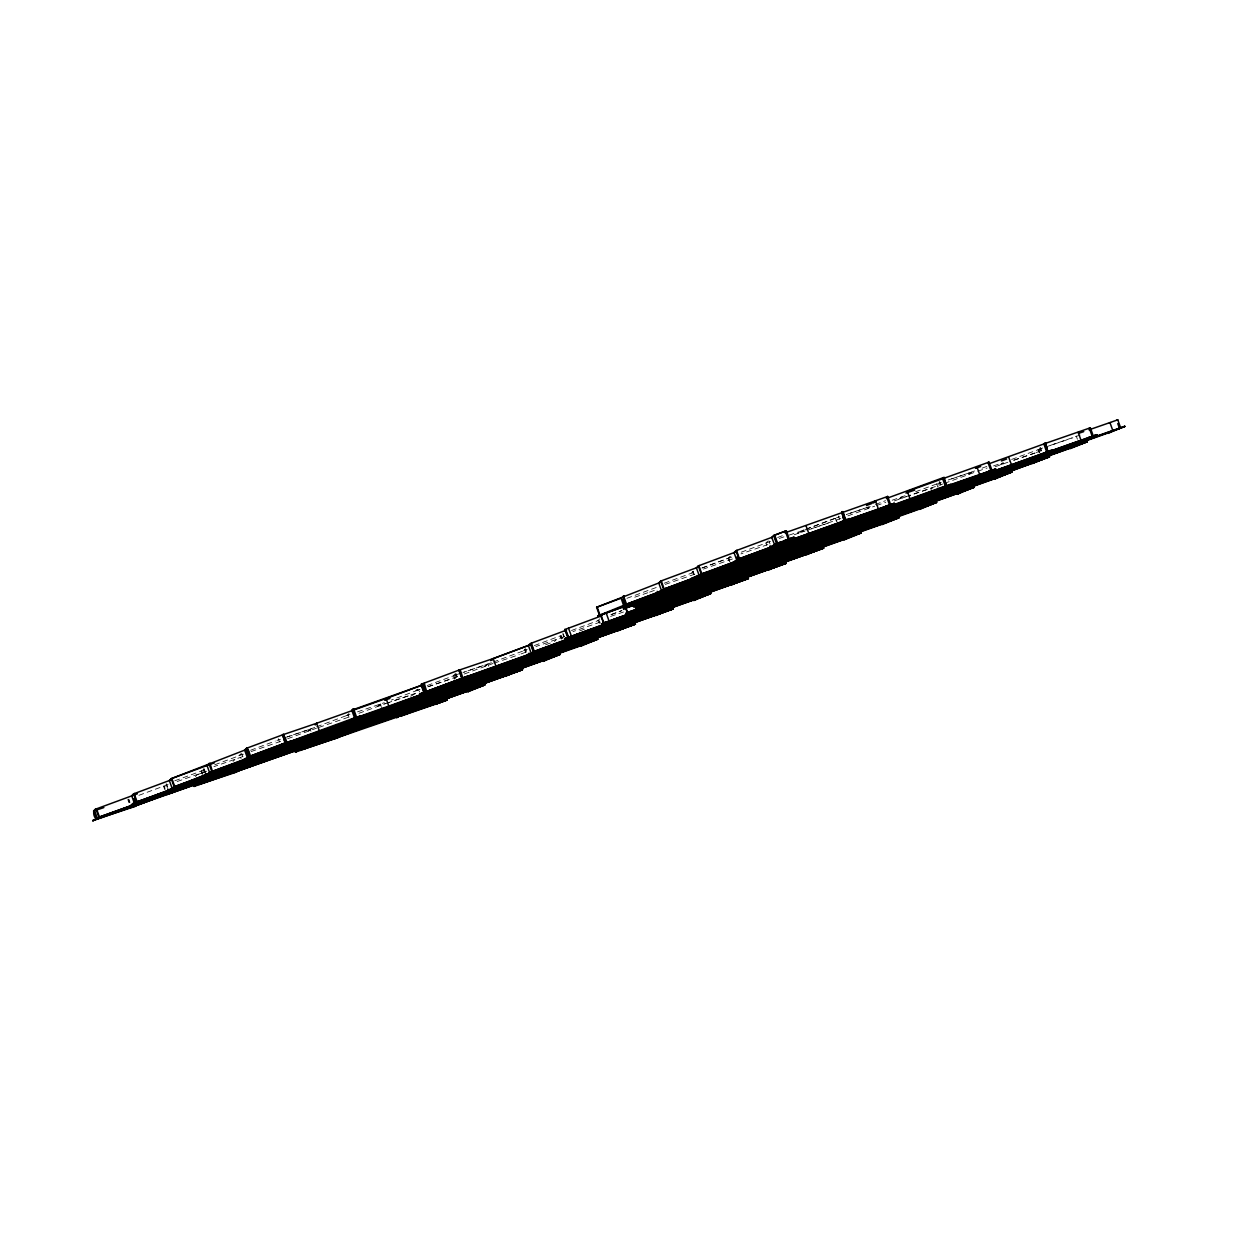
<?xml version="1.0" encoding="UTF-8"?>
<svg xmlns="http://www.w3.org/2000/svg" width="1240" height="1240" viewBox="0 0 1240 1240"><rect width="100%" height="100%" fill="white"/><g stroke="black" fill="none" stroke-linecap="round" stroke-linejoin="round"><path stroke-width="0.75" stroke-dasharray="5 3.75" d="M195.362 776.581L197.268 774.736M233.012 761.391L234.918 759.531M238.809 755.749L240.715 753.904M308.295 730.995L310.202 729.151L311.364 732.39M309.38 730.608L311.287 728.764M347.029 715.403L348.936 713.558M377.781 706.226L379.688 704.382M417.338 689.192L415.431 691.037L391.329 700.058M410.719 696.275L416.129 693.114M484.918 666.268L486.824 664.423L464.086 672.126M486.003 665.88L487.909 664.036L489.071 667.29M523.652 650.69L525.558 648.846L526.721 652.085M554.404 641.514L556.311 639.669M597.866 620.682L599.773 618.837M691.672 573.004L693.579 571.159M701.871 568.029L728.236 558.202L730.143 556.341L731.306 559.596M767.793 541.152L765.886 542.996L767.048 546.251M797.723 533.433L799.63 531.588L786.222 536.083M805.488 529.387L835.373 518.243L837.279 516.382M867.21 508.664L869.116 506.819L846.362 514.523M868.295 508.276L870.201 506.432M899.047 499.1L900.953 497.256M902.038 496.868L900.132 498.713L942.663 484.034M930.884 489.536L932.79 487.692L908.3 496M968.533 474.346L970.44 472.502L949.437 479.617M969.618 473.959L971.524 472.114M1000.37 464.783L1002.277 462.939M1003.362 462.551L1001.455 464.396L1006.71 462.613M1035.198 452.972L1009.624 461.668M1071.763 438.17L1072.848 437.782M777.666 537.478L784.688 534.859M741.272 552.172L770.474 541.431M800.218 531.34L803.737 530.038M702.367 567.874L733.987 556.264M804.233 529.883L798.808 533.045L804.062 531.263M805.985 529.232L835.869 518.087L837.031 521.343M664.221 583.218L695.175 571.826M767.839 544.577L740.978 553.893M794.205 534.75L805.225 530.906M875.471 504.463L885.515 500.681M626.898 598.3L656.937 587.249M732.452 558.976L703.328 569.098M840.844 518.506L811.053 528.891M847.881 515.886L874.712 506.153M694.803 574.167L664.532 584.644M905.06 495.706L892.211 500.216M915.601 491.768L937.192 483.755L938.355 487.01M649.62 592.131L655.402 590.023M894.273 500.929L906.548 496.589M971.029 472.254L974.547 470.952M982.08 468.178L986.854 466.364M944.43 483.368L976.624 471.588M1011.654 459.42L1043.77 447.656M995.1 466.752L1007.872 462.257M1080.133 435.039L1049.613 445.64M1036.268 452.554L1042.484 450.229M610.902 614.668L621.457 610.731M611.398 614.513L621.953 610.576M250.588 750.246L275.203 741.071M571.5 630.509L598.362 620.527L599.525 623.782M214.706 764.786L243.397 754.183M314.805 727.446L286.3 737.211M316.572 726.795L345.945 715.79L347.851 713.946L349.013 717.201M427.211 685.519L457.079 674.498M534.347 645.56L560.712 635.732L561.875 638.988M174.809 780.782L206.91 769.017M280.674 741.334L250.403 751.812M287.711 738.714L316.386 728.236M357.538 711.853L384.292 702.693M491.428 662.734L462.923 672.483M493.195 662.067L527.155 649.496M600.315 622.108L572.973 631.579M138.911 795.321L164.021 786.005L165.183 789.245M242.529 756.679L213.915 766.646M348.409 717.232L317.548 727.88M358.949 713.294L385.284 703.716M457.296 676.606L427.025 687.084M464.334 673.986L493.009 663.509M564.433 636.647L535.913 646.536M579.746 630.896L585.032 628.943M206.646 771.218L176.266 781.851M415.632 693.269L391.127 701.701M521.017 653.961L526.287 652.007M545.615 644.784L550.901 642.816M198.353 774.349L203.624 772.38M836.457 517.855L839.961 516.662M846.951 514.29L869.705 506.587M941.284 482.329L937.781 483.522L938.943 486.778M948.274 479.957L969.277 472.858M1042.608 448.012L1039.104 449.19L1041.429 455.7M1045.522 447.067L1070.012 438.759M779.216 538.454L784.471 536.688M876.463 505.564L885.794 502.355M977.787 471.231L987.118 468.022M993.535 465.899L1001.114 463.279M1013.716 460.242L1034.702 453.127M806.976 530.317L831.466 522.025M647.792 592.751L631.47 598.316M610.607 616.389L623.457 612.002M461.171 673.072L454.166 675.443L455.328 678.699M494.171 663.152L519.25 654.627M420.019 689.456L416.516 690.649L418.423 688.804L419.585 692.044M415.927 690.882L419.43 689.704M428.188 686.728L449.175 679.629M346.44 715.65L349.944 714.457M389.376 702.289L378.867 705.839L380.773 703.995L383.113 710.505M276.954 740.404L280.457 739.226M287.463 736.855L310.202 729.151M387.035 703.111L411.541 694.818M168.097 784.579L164.61 785.757L165.773 789.012M1076.258 436.015L1077.42 439.255M1040.515 447.5L1041.678 450.756M1039.926 447.733L1041.089 450.988M1038.515 449.438L1039.678 452.678M1038.02 449.578L1039.182 452.832M939.688 481.678L940.85 484.918M939.191 481.818L940.354 485.072M936.696 483.91L937.859 487.165M838.364 515.995L839.527 519.25M835.373 518.243L836.535 521.482M768.878 540.764L770.04 544.019M728.732 558.046L729.895 561.302M728.236 558.202L729.399 561.441M693.082 571.299L694.245 574.554M692.494 571.547L693.656 574.787M598.951 620.294L600.114 623.55M563.208 633.64L564.37 636.895M562.712 633.795L563.875 637.05M561.302 635.485L562.464 638.74M560.216 635.872L561.379 639.127M525.062 648.985L526.225 652.24M524.474 649.233L525.636 652.472M456.072 673.599L457.235 676.854M455.576 673.754L456.739 677.009M456.15 677.241L454.987 673.986L453.081 675.831L454.243 679.086M453.577 675.692L454.739 678.947M380.277 704.15L381.44 707.389M278.365 738.714L279.527 741.954M242.963 756.772L241.8 753.517L239.894 755.361L241.072 758.617M204.151 768.722L206.491 775.217M203.654 768.862L204.817 772.117M203.065 769.11L204.244 772.35M201.671 770.8L202.833 774.054M201.159 770.955L202.337 774.21M166.517 783.913L167.679 787.168M166.02 784.068L167.183 787.307M163.525 786.144L164.688 789.4M128.867 799.118L129.999 802.388M128.371 799.257L129.534 802.513M127.782 799.49L128.945 802.745"/><path stroke-width="1.5" d="M95.945 809.069L98.844 817.191C95.341 823.624 90.535 809.41 96.519 808.821L137.423 793.786M435.256 704.413L447.144 699.841L295.43 752.107L297.6 749.999L194.107 786.439L196.261 784.316L92.783 820.756L98.844 817.191M92.783 820.756L103.649 815.548L204.569 778.937M98.022 818.648L99.928 816.804M103.633 815.548L102.021 817.455L103.726 815.812L164.424 793.879L162.734 795.522L131.579 807.441M133.579 793.863L131.673 795.708L134.587 803.846L136.493 801.986L133.579 793.863L169.818 780.363M132.758 795.321L134.664 793.476M136.493 801.986L130.898 805.086M137.578 801.613L135.672 803.458L133.935 798.576M377.007 715.604L378.696 713.961L377.007 715.604L345.759 727.26L172.531 788.702L141.282 800.358L139.671 802.265L141.375 800.621L172.624 788.966L202.074 778.689L200.477 780.596L202.167 778.952M135.532 806.279L97.433 818.896L94.535 810.759L93.481 811.115M171.228 778.673L169.322 780.518L172.236 788.64L174.142 786.796L171.228 778.673L245.117 749.968L247.613 747.89M170.407 780.13L172.314 778.286L214.474 762.802M174.142 786.796L168.64 790.159L216.597 769.962L214.97 771.869L216.659 770.226L247.907 758.57L277.373 748.293L275.776 750.2L277.466 748.557M164.517 794.143L162.734 795.522M166.424 794.282L168.33 792.422M167.508 793.895L169.415 792.034M173.321 788.253L175.227 786.408M171.415 792.438L173.119 790.794L171.508 792.686L232.221 770.769L233.911 769.125L232.221 770.769M178.917 785.153L177.32 787.059L179.01 785.416L239.723 763.484L238.126 765.39L239.816 763.747M208.056 764.925L209.963 763.081L212.381 771.357L282.085 746.387L313.333 734.746L315.022 733.104L313.425 734.995L247.907 758.57M171.817 778.425L174.732 786.563L206.197 774.706L211.792 771.606L208.878 763.468M194.107 786.439L196.354 784.579M200.167 782.859L194.014 786.175M205.979 777.232L204.073 779.077L168.919 792.189L167.757 788.935M211.792 771.606L209.886 773.45L206.972 765.312M199.361 784.331L201.267 782.471M205.158 778.689L207.065 776.845M210.971 773.062L212.877 771.218M209.064 777.232L210.769 775.589L209.157 777.495L269.871 755.563L271.56 753.92L269.871 755.563M205.049 781.479L203.36 783.122L204.956 781.231L265.748 759.562L264.151 761.468L265.856 759.826M246.528 748.278L244.621 750.123L247.535 758.245L249.442 756.4L246.528 748.278L282.767 734.778C286.921 737.273 288.672 751.502 283.356 734.545M212.381 771.357L243.846 759.5L249.442 756.4M315.115 733.351L285.556 743.365L254.309 755.021L252.619 756.663L254.215 754.757L243.846 759.5M235.91 769.513L237.817 767.668M241.722 763.886L243.629 762.027M236.995 769.125L238.901 767.281M242.808 763.499L244.714 761.654M250.526 756.013L248.62 757.857L245.706 749.735M246.713 762.042L248.403 760.399L246.806 762.306L276.365 752.293M242.699 766.289L240.994 767.932L242.606 766.025L303.397 744.357L301.8 746.263L303.49 744.62M282.581 734.623L285.185 743.054L282.581 734.623L283.666 734.235M247.117 748.03L250.031 756.168L285.495 742.76M286.579 742.373L290.454 741.288L281.48 744.31M267.762 759.95L269.654 758.105M273.56 754.323L275.466 752.463M279.372 748.681L281.279 746.837M268.847 759.562L270.754 757.718M274.644 753.936L276.551 752.076M280.457 748.293L282.363 746.449M272.754 758.105L274.443 756.462L272.846 758.369L371.783 723.339L403.031 711.683L404.736 710.039L403.031 711.683M284.363 746.837L286.053 745.193L284.456 747.1L418.841 699.019M280.349 751.099L278.644 752.742L280.255 750.836L341.047 729.167L339.357 730.81L308.109 742.466L238.406 767.436L237.243 764.181M315.192 724.966L317.099 723.121M295.43 752.107L297.693 750.262M309.303 738.994L307.613 740.636L309.21 738.73L248.496 760.663M301.506 748.542L295.337 751.843M305.397 744.76L307.303 742.9M313.115 737.273L311.209 739.118L276.055 752.231L274.892 748.976M317.022 733.491L318.928 731.646M300.685 749.999L302.591 748.154M306.481 744.372L308.388 742.512M312.294 738.73L314.201 736.886M318.106 733.104L320.013 731.259M310.387 742.915L312.092 741.272L310.481 743.163L444.881 695.082M322.012 731.646L323.702 730.004L322.106 731.91L485.832 674.002L484.236 675.909L485.832 674.002M306.373 747.162L304.683 748.805L306.28 746.899L367.087 725.23L365.382 726.873L334.226 738.792M317.998 735.894L316.293 737.537L317.905 735.63L378.789 714.225M352.548 709.404L351.757 710.163L354.671 718.286L355.462 717.526L352.548 709.404L353.648 709.001L356.547 717.123L355.756 717.898M353.648 709.001L352.842 709.776L422.329 685.023M250.031 756.168L355.462 717.526M335.342 735.057L333.637 736.7L335.25 734.793L274.536 756.726M341.139 729.43L339.357 730.81M346.952 723.788L345.262 725.431L346.859 723.525L286.146 745.457M356.547 717.123L360.468 716.007L350.966 719.541M339.156 733.336L337.249 735.181L302.095 748.293L300.917 745.054M343.046 729.554L344.953 727.71M348.858 723.928L350.765 722.083M338.334 734.808L340.24 732.949M344.131 729.167L346.038 727.322M349.944 723.54L351.85 721.696M348.037 727.71L349.742 726.067L348.13 727.973L597.742 639.065L580.816 646.195M360.468 716.007L359.755 716.705L360.375 715.744M344.022 731.957L342.333 733.6L343.929 731.708L404.829 710.303M355.632 720.704L353.942 722.346L355.539 720.44L416.346 698.771L414.749 700.678L416.439 699.034M384.509 708.335L382.912 710.241L384.509 708.335L354.95 718.347L384.601 708.598M367.179 725.493L365.382 726.873M372.976 719.867L371.287 721.51L372.884 719.603L312.185 741.52M369.086 725.617L370.993 723.773M374.883 719.99L376.79 718.146M380.696 714.364L382.602 712.504M386.508 708.722L388.415 706.878M370.171 725.23L372.078 723.385M375.983 719.603L377.875 717.759M381.781 713.976L383.687 712.117M387.593 708.335L389.5 706.49M374.077 723.773L375.767 722.13L374.17 724.036L484.887 684.914L472.905 689.207L471.743 685.952M385.687 712.519L387.392 710.876L385.779 712.783L415.245 702.507L446.493 690.851L448.183 689.207L446.493 690.851M381.672 716.767L379.983 718.409L381.579 716.503L442.37 694.834L440.774 696.74L442.463 695.097M393.281 705.498L391.592 707.141L393.188 705.235L453.995 683.581L452.399 685.472L454.088 683.829M359.662 716.441L420.453 694.788L422.158 693.144L420.561 695.036L389.313 706.692L319.517 731.399L316.603 723.277L282.767 734.778M396.769 717.774L399.017 715.929M410.626 704.661L408.936 706.304L410.533 704.398L349.835 726.33M402.829 714.209L396.676 717.511M406.736 710.427L408.642 708.582M412.532 704.8L414.439 702.941M420.252 697.314L418.345 699.159L383.191 712.271M426.064 691.688L424.157 693.532L421.243 685.394M402.008 715.666L403.914 713.822M407.821 710.039L409.727 708.195M413.618 704.413L415.524 702.553M419.43 698.771L421.337 696.927M427.149 691.3L425.243 693.144L702.6 594.332M411.726 708.582L413.416 706.939L411.82 708.846L472.518 686.913L474.222 685.271L472.518 686.913M423.336 697.314L425.025 695.671L423.429 697.577L484.143 675.645M407.696 712.83L406.007 714.472L407.604 712.566L468.41 690.913M419.321 701.561L417.617 703.204L419.229 701.313L480.019 679.644L478.423 681.55L480.113 679.908M430.931 690.308L429.242 691.951L430.838 690.044L491.644 668.375L490.048 670.282L491.738 668.639M462.086 678.389L527.682 655.077L529.294 653.186L527.589 654.829L462.892 677.939L460.133 669.678L458.893 670.205L461.807 678.327L425.614 691.796L422.7 683.674L421.368 684.154L424.266 692.292L419.585 694.013L422.251 693.393M421.368 684.154L460.133 669.678M436.666 700.724L434.961 702.367L436.573 700.476L375.86 722.393M438.572 700.864L440.479 699.019M446.276 693.377L444.37 695.237L409.231 708.335M450.182 689.595L452.089 687.75M455.995 683.968L457.901 682.124M439.657 700.476L441.564 698.632M445.47 694.85L447.361 692.99M451.267 689.207L453.174 687.363M457.079 683.581L458.986 681.736M462.892 677.939L466.953 676.327M449.376 693.393L451.065 691.75L449.469 693.64L510.167 671.724L511.857 670.081L510.167 671.724M460.986 682.124L462.675 680.481L461.079 682.388L525.977 659.06M445.346 697.639L443.657 699.283L445.253 697.376L522.536 669.708L510.555 674.018L509.392 670.763M456.971 686.371L455.266 688.014L456.878 686.107L517.669 664.439L516.072 666.345L517.762 664.702M490.73 660.641L492.637 658.796L528.38 645.451L530.286 643.591L533.2 651.729L531.293 653.573L528.38 645.451M491.815 660.254L493.721 658.409L528.875 645.296M472.316 689.456L467.868 691.781L468.503 691.161M476.222 685.658L478.129 683.814M482.019 680.032L483.925 678.187M487.832 674.405L489.738 672.545M493.644 668.763L495.55 666.918M402.256 710.721L403.418 713.976L473.401 689.068M477.307 685.271L479.214 683.426M483.104 679.644L485.011 677.8M488.917 674.018L490.823 672.158M494.729 668.375L496.636 666.531M487.01 678.187L488.715 676.544L487.103 678.451L516.662 668.438M498.635 666.918L500.325 665.275L498.728 667.182L528.287 657.169M482.996 682.434L481.306 684.077L482.903 682.171L543.709 660.517L543.167 661.385L560.093 654.255L478.718 683.581M494.605 671.181L492.916 672.824L494.512 670.918L555.318 649.249L553.629 650.892L522.381 662.548L452.678 687.518M529.464 645.064L531.371 643.204L534.285 651.341L532.379 653.186M523.575 659.076L521.885 660.718L523.482 658.812L462.768 680.745M509.966 674.25L505.424 676.327M513.871 670.468L515.763 668.624M519.668 664.841L521.575 662.982M527.388 657.355L525.481 659.2L490.327 672.312M511.05 673.863L517.142 671.584M514.957 670.081L516.863 668.236M520.754 664.454L522.66 662.594M528.472 656.968L526.566 658.812L560.031 647.342L591.279 635.686L592.968 634.043L591.279 635.686M524.659 662.997L526.365 661.354L524.753 663.245L635.469 624.123L623.488 628.417L622.325 625.177M536.284 651.729L537.974 650.086L536.378 651.992L740.249 579.142M520.645 667.244L518.956 668.887L520.552 666.981L581.452 645.575M532.255 655.976L530.565 657.619L532.162 655.712L593.061 634.307M565.239 639.623L566.943 637.98L565.332 639.886L534.083 651.543M549.599 655.139L547.909 656.782L549.506 654.875L488.808 676.808M555.412 649.512L553.629 650.892M561.224 643.87L559.534 645.513L561.131 643.622L500.418 665.539M547.615 659.06L543.073 661.121M553.412 653.418L551.505 655.278L516.351 668.375L515.189 665.136M557.318 649.636L559.225 647.792M563.13 644.01L565.037 642.165M570.85 636.523L568.943 638.368L566.603 631.873M548.7 658.673L554.792 656.394M552.591 654.89L554.497 653.031M558.403 649.249L560.31 647.404M566.122 641.778L564.216 643.622L597.773 632.415M570.028 637.98L571.935 636.136M562.309 647.792L563.999 646.149L562.402 648.055L673.119 608.933L661.137 613.226L659.975 609.971M558.294 652.038L556.589 653.682L558.202 651.79L635.469 624.123M569.904 640.786L568.214 642.429L569.811 640.522L630.618 618.853L629.021 620.76L630.711 619.116M575.716 635.144L574.027 636.787L575.624 634.88L636.43 613.226L634.725 614.87L603.477 626.525L533.789 651.481L530.875 643.359L566.525 630.091M653.945 596.58L652.255 598.222L653.852 596.332L597.68 615.97L599.525 615.412L596.626 607.29L659.246 582.8M622.186 597.773L624.092 595.913M587.156 639.685L585.559 641.591L587.156 639.685L557.613 649.698L587.249 639.949M602.888 624.433L604.577 622.79L602.981 624.697L568.416 637.314L564.836 629.455L567.734 637.577L571.64 636.089M597.68 615.97L625.921 604.438L623.007 596.3M598.874 628.68L597.168 630.323L598.781 628.417L538.067 650.349M691.595 581.389L689.889 583.033L691.501 581.126L630.788 603.058L629.099 604.702L630.695 602.795L620.31 607.538M585.264 643.855L580.723 645.932M589.155 640.072L591.062 638.228M594.968 634.446L596.874 632.586M600.78 628.804L602.687 626.96M606.593 623.178L608.484 621.333M624.014 606.283L625.921 604.438M586.35 643.467L592.441 641.204M590.24 639.685L592.146 637.841M596.053 634.058L597.959 632.214M603.771 626.572L601.865 628.417L635.423 617.21M607.678 622.79L609.584 620.946M627.006 604.05L625.1 605.895L622.775 599.385M599.958 632.601L601.648 630.958L600.052 632.865L660.765 610.933L662.455 609.289L660.765 610.933M595.944 636.849L594.239 638.491L595.851 636.585L673.119 608.933M607.554 625.58L605.864 627.223L607.461 625.317L668.267 603.663L666.671 605.554L668.36 603.911M613.366 619.954L611.677 621.596L613.273 619.69L674.08 598.021L672.375 599.664L641.126 611.32L571.439 636.29L568.525 628.168L602.408 615.552M660.657 581.111L658.75 582.955L661.664 591.077L663.571 589.232L660.657 581.111L696.896 567.61M659.835 582.567L661.741 580.723M646.35 603.601C652.023 600.625 636.709 607.461 635.655 608.173L679.876 592.394L678.28 594.301L679.97 592.658M623.596 596.068L626.51 604.19L657.96 592.332L663.571 589.232M624.898 624.743L623.208 626.386L624.805 624.48L564.107 646.412M569.315 638.693L634.818 615.118L636.523 613.475M642.32 607.848L640.63 609.491L642.227 607.585L626.246 613.304L627.239 612.529L625.487 607.662M666.655 589.232L696.198 579.235L727.446 567.579L729.151 565.936L668.438 587.853L666.748 589.496L668.345 587.589L657.96 592.332M622.899 628.664L618.372 630.726M626.804 624.882L628.711 623.023M634.524 617.396L632.617 619.24L597.463 632.354M638.429 613.614L640.336 611.769M644.226 607.988L646.133 606.128M650.039 602.346L651.946 600.501M655.851 596.719L657.758 594.875M623.984 628.277L630.091 625.999M629.796 622.635L627.889 624.495L661.447 613.288M633.702 618.853L635.609 617.009M639.514 613.226L641.421 611.382M645.312 607.6L647.218 605.74M651.124 601.958L653.031 600.114M656.937 596.332L658.843 594.487M662.749 590.689L664.656 588.845L699.81 575.732M637.608 617.396L639.298 615.753L637.701 617.659L698.414 595.727L700.104 594.084L698.414 595.727M643.421 611.769L645.11 610.126L643.514 612.033L823.716 548.142L811.735 552.436L810.573 549.181M655.03 600.501L656.72 598.858L655.123 600.764L684.589 590.488L715.837 578.832L717.526 577.189L715.837 578.832M633.593 621.659L631.889 623.286L633.5 621.395L694.292 599.726L693.749 600.594L710.675 593.464L698.787 598.037M651.015 604.748L649.311 606.391L650.923 604.5L711.714 582.831L710.024 584.474L678.776 596.13L609.072 621.085L606.174 612.963L602.779 614.11M662.625 593.495L660.936 595.138L662.532 593.232L723.339 571.562L721.742 573.469L723.432 571.826M734.545 552.42L698.306 565.905L696.4 567.765L699.314 575.887L664.159 589L661.245 580.863M697.485 567.378L699.391 565.518M684 588.396L685.689 586.753L684.093 588.659L633.656 606.531L648.132 602.221M698.306 565.905L701.205 574.043C662.532 591.139 741.846 557.101 766.8 550.731L765.189 552.637L766.8 550.731M674.173 598.284L672.375 599.664M660.548 613.459L656.007 615.536M664.454 609.677L666.361 607.832M670.267 604.05L672.173 602.206M676.079 598.409L677.986 596.564M681.876 592.782L683.783 590.938M687.689 587.156L689.595 585.296M693.501 581.514L695.408 579.669M699.314 575.887L701.205 574.043M661.633 613.072L667.74 610.808M667.446 607.445L665.539 609.289L710.768 593.728M671.351 603.663L673.258 601.818M677.164 598.021L679.071 596.177M682.961 592.394L684.868 590.55M688.774 586.768L690.68 584.923M694.586 581.126L696.493 579.282M700.399 575.5L702.305 573.655M681.07 596.564L682.76 594.937L681.163 596.827L710.613 586.567L741.861 574.911L743.566 573.268L741.954 575.159L676.358 598.471L705.917 588.457L704.304 590.364L706.01 588.721M692.679 585.311L694.369 583.668L692.773 585.575L753.486 563.642L755.175 561.999L753.486 563.642M766.894 550.994L706.087 572.663L704.398 574.306L705.994 572.4M671.228 606.453L669.538 608.096L671.135 606.189L748.418 578.538L703.189 594.1L705.095 592.255M677.04 600.827L675.351 602.47L676.947 600.563L737.754 578.894L736.157 580.8L737.846 579.158M688.665 589.558L686.96 591.201L688.572 589.294L749.363 567.625L747.767 569.532L749.456 567.889M700.275 578.289L698.585 579.933L700.182 578.026L760.988 556.372L759.376 558.264L761.081 556.62M735.956 550.715L734.049 552.56L736.947 560.697L738.854 558.837L735.956 550.715L772.195 537.214M735.134 552.172L737.04 550.327M738.854 558.837L733.351 562.201L743.659 557.21L774.892 545.554L894.304 503.316L881.02 509.578L882.71 507.935M711.807 583.095L710.024 584.474M729.244 566.184L727.446 567.579M698.197 598.269L693.656 600.331M702.104 594.487L704.01 592.627M707.916 588.845L709.822 587M713.713 583.218L715.62 581.374M719.525 577.592L721.432 575.732M727.245 570.106L725.338 571.95L690.184 585.063L689.021 581.808M731.15 566.323L733.057 564.479M664.841 610.003L699.283 597.882M709.001 588.457L710.908 586.613M714.798 582.831L716.705 580.986M720.611 577.204L722.517 575.345M726.423 571.562L728.33 569.718M732.236 565.936L734.142 564.091M739.939 558.45L738.033 560.31L736.87 557.054M718.704 581.374L720.409 579.731L718.812 581.638L748.263 571.361L779.511 559.705L781.2 558.062L779.511 559.705M730.329 570.106L732.019 568.462L730.422 570.369L759.888 560.093L791.136 548.437L792.825 546.793L791.136 548.437M804.527 535.804L802.838 537.447L804.435 535.54L743.736 557.457L742.032 559.101L743.644 557.21M708.877 591.263L707.188 592.906L708.784 591L786.067 563.332L744.837 577.701L746.527 576.058L823.716 548.142M714.689 585.621L713 587.264L714.596 585.357L775.403 563.704L773.791 565.595L775.496 563.952M726.314 574.368L724.61 575.995L726.221 574.105L787.013 552.436L785.416 554.342L787.106 552.699M737.924 563.1L736.235 564.743L737.831 562.836L798.638 541.167L797.026 543.073L798.73 541.431M773.589 535.51L776.504 543.647C751.146 556.543 811.099 529.976 789.275 538.904L786.361 530.767L773.589 535.51L771.699 537.37L774.985 545.802M771.001 547.011L788.221 539.261L785.308 531.123M735.847 583.064L731.306 585.14M741.659 577.437L739.753 579.282L704.599 592.394L703.437 589.139M745.566 573.655L747.472 571.811M751.363 568.029L753.269 566.168M757.175 562.386L759.082 560.542M762.988 556.76L764.894 554.915M768.8 551.118L770.691 549.274M774.597 545.491L776.504 543.647M736.932 582.676L743.039 580.413M740.838 578.894L742.745 577.05M746.65 573.268L748.557 571.423M752.447 567.641L754.354 565.781M758.26 561.999L760.167 560.154M764.072 556.372L765.979 554.528M769.885 550.731L771.792 548.886M744.744 577.437L746.527 576.058M756.354 566.184L758.058 564.541L756.447 566.432L785.912 556.171L817.16 544.515L818.849 542.872L817.16 544.515M767.979 554.915L769.668 553.273L768.072 555.179L867.024 520.134L898.271 508.478L899.961 506.835L898.271 508.478M779.681 543.911L781.386 542.268M752.339 570.431L750.65 572.074L752.246 570.168L813.053 548.499L811.441 550.405L813.146 548.762M763.949 559.163L762.259 560.806L763.856 558.899L824.662 537.23L822.973 538.873L791.725 550.529L722.021 575.5M775.574 547.894L773.884 549.537L775.481 547.63L836.287 525.977L834.582 527.62L803.334 539.276L733.646 564.231M773.496 567.874L768.955 569.951M777.403 564.091L779.309 562.247M783.2 558.45L785.106 556.605M789.012 552.823L790.918 550.979M794.824 547.197L796.731 545.337M800.637 541.554L802.543 539.71M808.341 534.083L806.434 535.928L771.28 549.041L770.118 545.786M774.582 567.486L780.673 565.207M778.488 563.704L780.394 561.86M784.3 558.062L786.191 556.218M790.097 552.436L792.004 550.591M795.91 546.809L797.816 544.964M801.722 541.167L803.629 539.322M809.426 533.696L807.519 535.54L840.984 524.071L872.232 512.414L873.921 510.771L872.232 512.414M782.394 562.247L784.083 560.604L782.486 562.511L812.029 552.497M794.003 550.979L795.708 549.336L794.096 551.242L893.141 516.476L924.296 504.556L925.986 502.913L924.296 504.556M805.628 539.71L807.318 538.067L805.721 539.974L974.252 480.438L944.601 490.188L1007.097 466.891L1005.392 468.518L974.144 480.175M789.989 555.226L788.299 556.869L789.896 554.978L850.687 533.308L848.997 534.952L817.749 546.607L748.046 571.562L746.883 568.323M801.598 543.972L799.909 545.615L801.505 543.709L862.312 522.04L860.622 523.683L829.374 535.339L759.671 560.31L758.508 557.054M813.223 532.704L811.518 534.347L813.13 532.441L874.014 511.035M841.805 511.996L844.084 520.738L841.805 511.996L842.875 511.624L845.773 519.761L845.168 520.351L842.875 511.624M844.719 520.118L840.488 522.241L878.726 509.129M824.755 537.494L822.973 538.873M830.568 531.867L828.878 533.51L830.474 531.604L769.761 553.536M836.38 526.225L834.582 527.62M811.146 552.683L806.605 554.745M815.052 548.886L816.959 547.042M820.849 543.26L822.755 541.415M826.662 537.633L828.568 535.773M834.38 530.146L832.474 531.991L797.32 545.104L796.158 541.849M838.287 526.365L840.193 524.52M812.231 552.296L818.323 550.018M816.137 548.499L818.043 546.654M821.934 542.872L823.841 541.028M827.746 537.245L829.653 535.386M833.559 531.604L835.466 529.759M839.371 525.977L841.278 524.132M820.043 547.042L821.732 545.399L820.136 547.305L861.273 532.673L849.385 537.245M831.652 535.788L833.342 534.146L831.745 536.052L1000.277 476.517L970.626 486.266L1049.505 456.692L1037.616 461.249M843.277 524.52L844.967 522.877L843.37 524.784L1047.242 451.933M849.477 518.506L845.773 519.761M827.638 540.036L825.933 541.679L827.545 539.772L888.336 518.103L886.646 519.746L855.399 531.402L785.695 556.372L784.533 553.118M839.248 528.767L837.558 530.41L839.154 528.504L900.054 507.098M873.022 503.037L874.929 501.193M874.107 502.65L876.013 500.805M844.254 539.555L848.796 537.478M868.124 516.413L866.512 518.304L868.124 516.413L838.566 526.427L868.217 516.662M783.587 558.775L849.09 535.2L850.779 533.572M856.592 527.93L854.902 529.573L856.499 527.667L795.801 549.599M862.404 522.304L860.622 523.683M852.702 533.696L854.593 531.851M858.499 528.07L860.405 526.21M864.311 522.428L866.218 520.583M870.124 516.801L872.03 514.957M875.921 511.159L877.827 509.314M849.88 537.091L855.972 534.812M853.787 533.308L855.693 531.464M859.584 527.682L861.49 525.822M865.396 522.04L867.303 520.196M871.209 516.413L873.115 514.569M877.021 510.771L878.912 508.927M857.693 531.851L859.382 530.208L857.785 532.115L899.015 517.746L887.034 522.04L885.856 518.8M869.302 520.583L870.991 518.94L869.395 520.846L930.109 498.914L931.798 497.271L930.109 498.914M865.288 524.83L863.582 526.473L865.195 524.582L926.079 503.177M876.897 513.577L875.207 515.22L876.804 513.314L937.611 491.644L935.999 493.551L937.704 491.908M881.904 524.35L886.445 522.288M888.429 518.366L886.646 519.746M894.241 512.74L892.552 514.383L894.149 512.476L833.435 534.409M905.866 501.471L904.162 503.114L905.774 501.208L845.06 523.14M890.336 518.49L892.242 516.646M896.148 512.864L898.054 511.019M901.961 507.238L903.867 505.393M907.773 501.596L909.679 499.751M887.53 521.9L893.621 519.622M891.421 518.119L893.327 516.259M897.233 512.476L899.14 510.632M903.046 506.85L904.952 505.006M910.765 499.364L908.858 501.208L942.4 490.002M895.327 516.662L897.032 515.019L895.42 516.909L936.572 502.293L919.646 509.423M906.952 505.393L908.641 503.75L907.045 505.657L967.851 483.988L969.448 482.081L908.734 504.014M902.922 509.64L901.232 511.283L902.829 509.377L963.635 487.707L961.946 489.35M914.547 498.371L912.857 500.014L914.454 498.108L975.26 476.454L973.555 478.097M886.352 498.496L944.198 477.307L946.507 486.018L944.167 479.508M880.927 509.314L946.043 485.786L943.144 477.664M984.033 473.618L982.343 475.261L995.627 468.999L941.718 487.661M924.095 507.082L919.553 509.16M927.985 503.3L929.891 501.456M933.798 497.674L935.704 495.814M941.516 490.188L939.61 492.032L904.456 505.145M946.043 485.786L945.407 486.406L942.509 478.284M925.179 506.695L931.271 504.417M929.07 502.913L930.976 501.068M934.882 497.286L936.789 495.427M940.695 491.644L942.601 489.8M932.976 501.456L934.681 499.813L933.069 501.72L974.206 487.088L957.296 494.218L961.729 491.893M944.601 490.188L946.384 488.808M950.801 484.174L947.096 485.429M940.571 494.45L938.882 496.093L940.478 494.186L1001.285 472.518L999.688 474.424L1001.377 472.781M957.296 494.218L957.823 493.35L897.125 515.267M965.635 488.111L967.541 486.25M971.447 482.469L973.354 480.624M977.26 476.842L979.166 474.998M962.813 491.505L928.373 503.611M966.72 487.723L968.626 485.863M972.532 482.081L974.438 480.236M978.345 476.454L980.251 474.61M970.626 486.266L972.423 484.871M978.221 479.245L976.531 480.887L978.127 478.981L1038.934 457.312L1037.245 458.955L1005.996 470.611L936.293 495.582L935.13 492.327M994.837 478.764L999.378 476.687M1007.19 467.139L1005.392 468.518M1003.284 472.905L1005.191 471.061M1009.096 467.279L1011.003 465.434M1000.463 476.3L1006.57 474.036M1004.369 472.518L1006.276 470.673M1012.088 465.046L1010.182 466.891L1043.646 455.421L1074.879 443.765L1076.584 442.122L1074.879 443.765M1008.275 471.061L1009.965 469.418L1008.368 471.324L1049.598 456.956M1015.87 464.055L1014.18 465.697L1015.777 463.791L1076.677 442.386M1045.522 442.975L1047.831 451.686L1045.522 442.975L1043.832 443.951L1046.746 452.073L942.105 489.955M1044.467 443.331L1047.381 451.469L1043.135 453.592L1092.207 436.279L1089.293 428.157L1090.348 427.8L1093.262 435.922C1106.374 430.962 1077.173 443.951 1085.357 439.286M1039.027 457.575L1037.245 458.955M1037.027 461.497L1032.486 463.558M1040.934 457.715L1042.84 455.855M1038.112 461.11L1044.22 458.831M1042.018 457.328L1043.925 455.468M1045.925 455.871L1047.614 454.228L1046.018 456.134L1087.248 441.765L1075.266 446.059L1074.104 442.804M1052.124 449.857L1048.436 451.112M1070.136 448.368L1074.677 446.292M1078.583 442.51L1080.49 440.665M1004.617 467.573L1005.779 470.828L1075.762 445.904M1079.668 442.122L1081.574 440.278M1109.413 422.979L1110.498 422.592M1107.785 433.179L1112.327 431.101M1113.412 430.714L1119.503 428.436L1117.767 423.568M635.655 608.173L636.384 607.321M785.912 556.171L627.548 612.389L625.797 607.523M626.246 613.304L628.634 611.894M604.686 623.054L601.85 623.999L603.493 623.023L600.579 614.9L603.989 622.821L678.776 596.13M601.85 623.999L605.74 622.093M96.519 808.821L99.433 816.959L103.726 815.812M134.168 793.631L137.082 801.753L141.375 800.621M664.159 589L668.438 587.853M698.895 565.673L701.793 573.794L706.087 572.663M736.544 550.482L739.443 558.605L743.736 557.457M774.179 535.277L777.093 543.414L781.216 541.74M141.298 800.358L132.386 803.66M1116.604 420.314L1117.783 419.833L1120.681 427.971L1043.429 455.623M401.419 715.914L441.843 701.98M447.144 699.841L443.021 701.514L441.858 698.26M473.075 689.378L479.493 686.789M484.793 684.65L480.671 686.309L479.508 683.054M518.32 671.119L522.443 669.461M555.97 655.913L560.093 654.255M597.742 639.065L593.619 640.724L592.457 637.468M631.269 625.518L635.376 623.86M668.918 610.328L673.025 608.669M698.957 598.207L705.389 595.603M706.568 595.138L710.675 593.464M744.202 579.933L748.325 578.274M781.851 564.743L785.974 563.068M819.501 549.537L823.624 547.879M861.273 532.673L857.15 534.347L855.988 531.092M898.923 517.483L894.799 519.142L893.637 515.902M936.572 502.293L924.668 506.85L923.505 503.595M968.921 489.226L962.535 491.443M970.099 488.746L974.206 487.088M1007.748 473.556L1011.855 471.897L994.929 479.028M1049.505 456.692L1045.398 458.35L1044.22 455.111M1075.437 446.229L1081.854 443.641M1083.032 443.161L1087.155 441.502M1120.681 427.971L1124.804 426.296L1107.878 433.427M467.868 691.781L484.887 684.914M844.347 539.803L861.366 532.937M881.996 524.613L899.015 517.746M1070.229 448.632L1087.248 441.765M567.037 638.244L565.363 638.507L567.734 637.577M565.456 638.771L570.788 636.368M419.678 694.276L467.046 676.591M786.361 530.767L774.69 535.138L777.015 541.632M785.029 532.828L887.701 496.45L890.599 504.571L894.304 503.316M866.481 505.517L871.751 503.549M596.626 607.29L621.596 598.005M907.851 491.242L989.024 462.117L991.923 470.239L995.627 468.999M777.093 543.414L792.964 537.649M988.838 463.822L1044.328 443.796M739.443 558.605L844.58 520.583M1001.409 460.97L1006.679 459.002M1044.917 443.564L1090.348 427.8M701.793 573.794L806.946 535.773M887.701 496.45L886.631 496.806L889.545 504.928L878.416 509.082L875.518 500.96M1088.999 429.846L1117.783 419.833M704.304 574.043L765.096 552.374M626.51 604.19L662.16 590.938M840.766 524.272L945.918 486.25M597.773 616.234L624.511 606.128M695.996 579.437L835.264 529.961M803.132 539.478L872.913 514.771M807.41 538.331L838.659 526.675M765.483 554.668L801.133 541.415M872.619 514.708L908.269 501.456M989.024 462.117L987.97 462.474L990.869 470.611L979.755 474.75L976.841 466.628M624.386 606.593L797.63 545.166M316.603 723.277L386.09 698.507L389.004 706.645L424.654 693.377M685.782 587.016L623.425 608.685L725.834 571.811M763.484 556.605L727.833 569.873L726.671 566.618M834.97 529.914L904.751 505.207M623.519 608.949L690.494 585.125M732.111 568.726L792.918 547.057M421.739 685.255L386.586 698.368L384.679 700.212L389.933 698.43M694.462 583.932L755.269 562.263M688.185 587L652.534 600.269L651.372 597.014M902.457 507.082L866.807 520.351L865.644 517.096M973.943 480.392L1009.593 467.124M1096.951 434.667L1081.079 440.433L1078.165 432.295M656.828 599.121L717.619 577.452M871.085 519.204L931.891 497.535M635.562 607.91L650.535 602.206M864.807 522.288L829.157 535.54L827.995 532.286M1047.707 454.491L1108.514 432.822M1083.574 440.665L1124.804 426.296M684.371 590.705L823.654 541.229M791.507 550.746L827.158 537.478M898.644 510.787L1037.927 461.311M650.427 602.671L754.168 565.998M757.562 562.712L861.304 526.039M864.683 522.753L968.44 486.08M971.819 482.794L1070.771 447.749M1078.955 442.835L1124.897 426.56M1010.058 469.681L1070.864 448.012M753.858 565.936L789.508 552.668M860.994 525.977L930.791 501.27M968.13 486.018L1003.78 472.75M758.152 564.789L818.943 543.136M751.859 567.874L716.208 581.126L715.046 577.886M823.345 541.167L893.048 516.212M930.48 501.208L966.13 487.956M720.502 579.995L781.293 558.326M934.774 500.077L995.565 478.407M1000.184 476.253L1011.855 471.897M714.225 583.064L678.559 596.332L677.396 593.077M892.831 516.413L928.481 503.146M999.967 476.454L1011.949 472.161M682.853 595.185L743.659 573.515M424.266 692.292L462.303 678.187M640.925 611.521L676.575 598.269M890.832 518.351L855.182 531.604L854.019 528.364M974.299 487.351L962.318 491.644L961.155 488.405M323.795 730.267L355.043 718.611M645.203 610.39L676.451 598.734M859.475 530.472L920.282 508.803M174.732 786.563L314.014 737.087M281.868 746.604L317.517 733.336M603.275 626.727L638.925 613.459M710.412 586.768L849.679 537.292M853.198 533.541L817.548 546.809L816.37 543.554M890.723 518.816L936.665 502.541M821.826 545.662L882.632 523.993M137.082 801.753L206.879 777.046M244.218 761.794L279.868 748.542M351.354 721.835L421.15 697.128M458.49 681.876L563.626 643.855M459.978 669.817L458.893 670.205L493.225 658.548L496.139 666.686L601.276 628.664M672.762 601.958L742.543 577.251M779.898 561.999L815.548 548.746M784.176 560.868L844.982 539.198M99.433 816.959L169.229 792.251M242.219 763.732L206.569 777L205.406 773.745M313.704 737.04L383.501 712.333M420.841 697.082L490.637 672.375M777.899 563.937L742.249 577.204L741.086 573.95M210.862 775.853L271.653 754.183M425.118 695.935L485.925 674.265M639.39 616.017L700.197 594.347M173.213 791.058L234.004 769.389M387.485 711.14L448.275 689.471M601.741 631.222L662.548 609.553M131.269 807.395L166.919 794.127M381.192 714.209L345.542 727.477L344.379 724.222M559.814 647.559L664.95 609.538M786.067 563.332L774.086 567.641L772.923 564.386M200.756 782.626L340.039 733.165M343.542 729.399L307.892 742.667L306.729 739.412M736.436 582.831L748.418 578.538M526.457 661.602L557.706 649.962M270.243 757.857L305.908 744.605M520.164 664.687L484.514 677.955L483.352 674.7M627.3 624.728L591.65 637.995L590.488 634.74M450.57 689.921L554.311 653.247M232.608 773.062L268.258 759.794M339.729 733.104L409.525 708.396M482.515 679.876L446.865 693.144L445.703 689.889M302.389 748.356L232.81 772.861M451.159 691.997L511.965 670.344M413.509 707.203L474.315 685.534M407.232 710.272L371.582 723.54L370.419 720.285M585.838 643.622L597.835 639.313M369.582 725.478L333.932 738.73L332.769 735.49M548.204 658.812L560.186 654.519M476.594 685.984L522.536 669.708M447.237 700.104L435.472 704.196M975.43 468.332L980.685 466.55M1078.505 433.411L1083.76 431.629M905.944 493.086L914.686 490.125M889.545 504.928L885.949 506.447L894.396 503.579M990.869 470.611L987.273 472.114L995.72 469.262M793.058 537.912L784.533 540.516M1097.043 434.93L1088.503 437.534M980.049 474.811L945.795 486.716M779.588 543.647L809.24 533.898M982.251 474.998L1011.887 465.248M741.939 558.853L771.59 549.087M969.448 482.081L939.982 492.357M765.778 554.73L731.523 566.634M629.005 604.438L658.642 594.689M564.836 629.455L568.525 628.168M633.749 606.779L652.751 600.052M887.329 522.102L853.074 534.006M626.154 613.04L647.032 605.957M780.193 562.061L745.938 573.965M601.757 623.751L609.382 621.147M565.363 638.507L566.943 637.98M673.057 602.02L638.802 613.924M565.921 641.979L531.665 653.883M419.585 694.013L422.158 693.144M458.8 681.938L424.529 693.842M591.961 638.042L522.164 662.749L521.001 659.494M351.664 721.897L317.394 733.801M95.123 810.526L103.866 807.566M244.528 761.856L210.258 773.76M377.688 717.96L343.433 729.88M270.553 757.919L236.297 769.839M403.713 714.023L369.458 725.943M92.69 820.493L96.379 819.252M198.772 784.564L236.856 771.947M300.096 750.231L338.179 737.63M424.235 683.163L426.653 691.439M623.425 608.685L624.604 608.375L621.101 598.145M624.945 608.282L626.216 608.22M633.656 606.531L635.035 606.654M1110.002 422.732L1112.916 430.869M1081.28 440.216L1047.118 452.399M1043.646 455.421L1009.468 467.589M1008.678 457.064L1011.592 465.186M936.51 495.38L902.332 507.548M910.47 499.317L876.308 511.485M907.355 491.381L910.269 499.518M867.024 520.134L832.846 532.317M855.399 531.402L821.237 543.57M840.984 524.071L806.822 536.238M829.374 535.339L795.197 547.507M806.031 525.714L808.929 533.836M803.334 539.276L769.172 551.443M774.303 567.424L740.125 579.607M759.888 560.093L725.71 572.275M748.263 571.361L714.101 583.529M733.847 564.029L699.686 576.197M736.653 582.63L702.476 594.797M728.144 569.919L658.347 594.626L657.185 591.371M722.238 575.298L688.061 587.466M716.519 581.188L646.722 605.895L645.56 602.64M704.909 592.457L635.113 617.163L633.95 613.909M696.198 579.235L662.036 591.403M667.167 607.383L632.989 619.566M641.126 611.32L606.964 623.488M629.517 622.589L595.339 634.756M623.798 628.479L554.001 653.186L552.839 649.931M602.005 614.947L600.052 615.257L597.153 607.12M586.055 643.421L551.893 655.588M564.464 638.662L565.626 641.917M560.031 647.342L525.853 659.525M548.406 658.611L514.244 670.778M522.381 662.548L488.219 674.715M510.849 674.064L441.068 698.771L439.906 695.532M484.825 678.001L415.028 702.708L413.865 699.453M478.919 683.38L444.757 695.547M459.389 670.05L460.552 673.304M459.017 670.096L462.179 678.652M452.894 687.301L418.732 699.484M447.175 693.207L377.379 717.898L376.216 714.659M441.269 698.57L407.107 710.737M415.245 702.507L381.083 714.674M371.783 723.339L337.621 735.506M345.759 727.26L311.596 739.443M319.719 731.197L285.556 743.365M308.109 742.466L273.947 754.633M248.202 749.518L249.938 754.385M238.623 767.219L204.46 779.402M200.973 782.425L166.811 794.592M94.038 810.913L96.937 819.035"/></g></svg>
